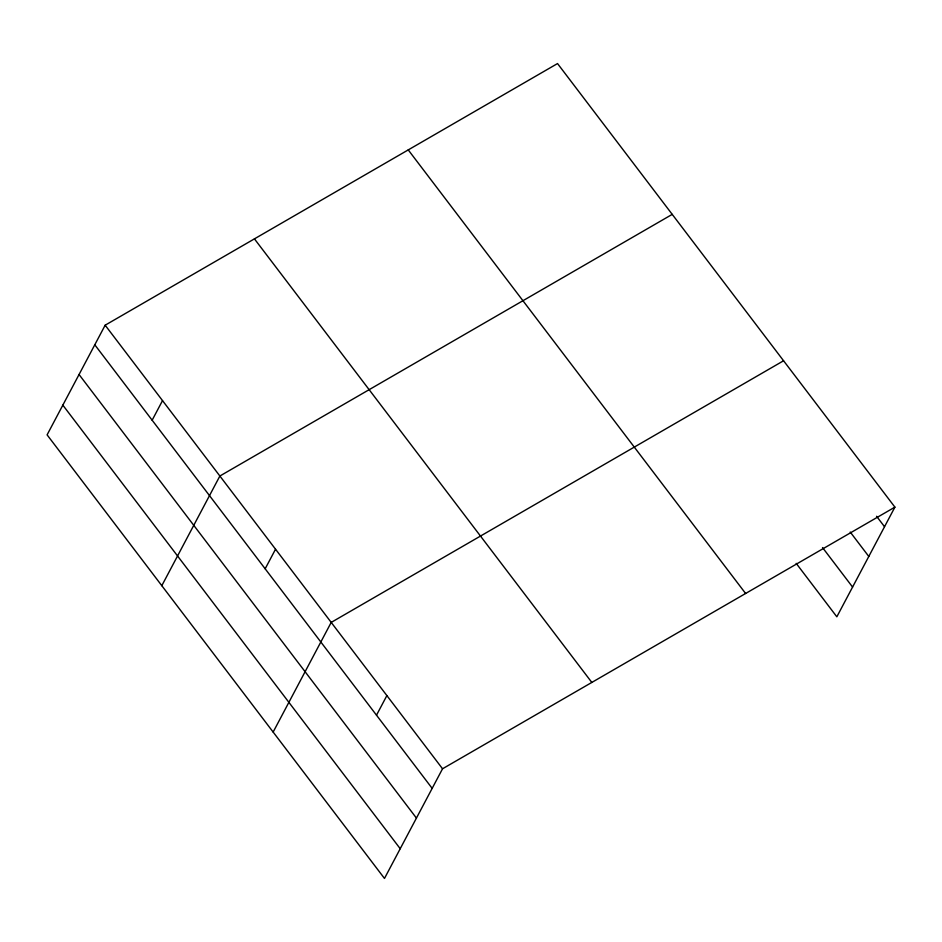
<?xml version="1.0" encoding="UTF-8"?>
<svg xmlns="http://www.w3.org/2000/svg" width="942" height="942" viewBox="0 0 942 942"><rect width="100%" height="100%" fill="white"/><g stroke="black" fill="none" stroke-linecap="round" stroke-linejoin="round"><path stroke-width="1.41" d="M105.163 325.202L47.1 434.863L384.477 878.439L442.54 768.778L894.9 507.137L557.523 63.561L105.163 325.202L442.54 768.778M152.145 420.203L162.519 400.609M161.812 585.677L219.875 476.016L672.223 214.376M265.161 568.803L275.535 549.21M273.145 732.052L331.207 622.403L783.567 360.762M376.506 715.178L386.879 695.585M894.9 507.137L836.837 616.798L796.19 563.351M876.578 516.275L884.526 526.719M850.237 532.053L868.795 556.451M822.531 547.573L852.581 587.066M408.239 149.908L745.617 593.484M254.434 238.868L591.823 682.432M94.789 344.796L432.166 788.372M79.057 374.516L416.435 818.092M62.843 405.142L400.22 848.718"/></g></svg>
